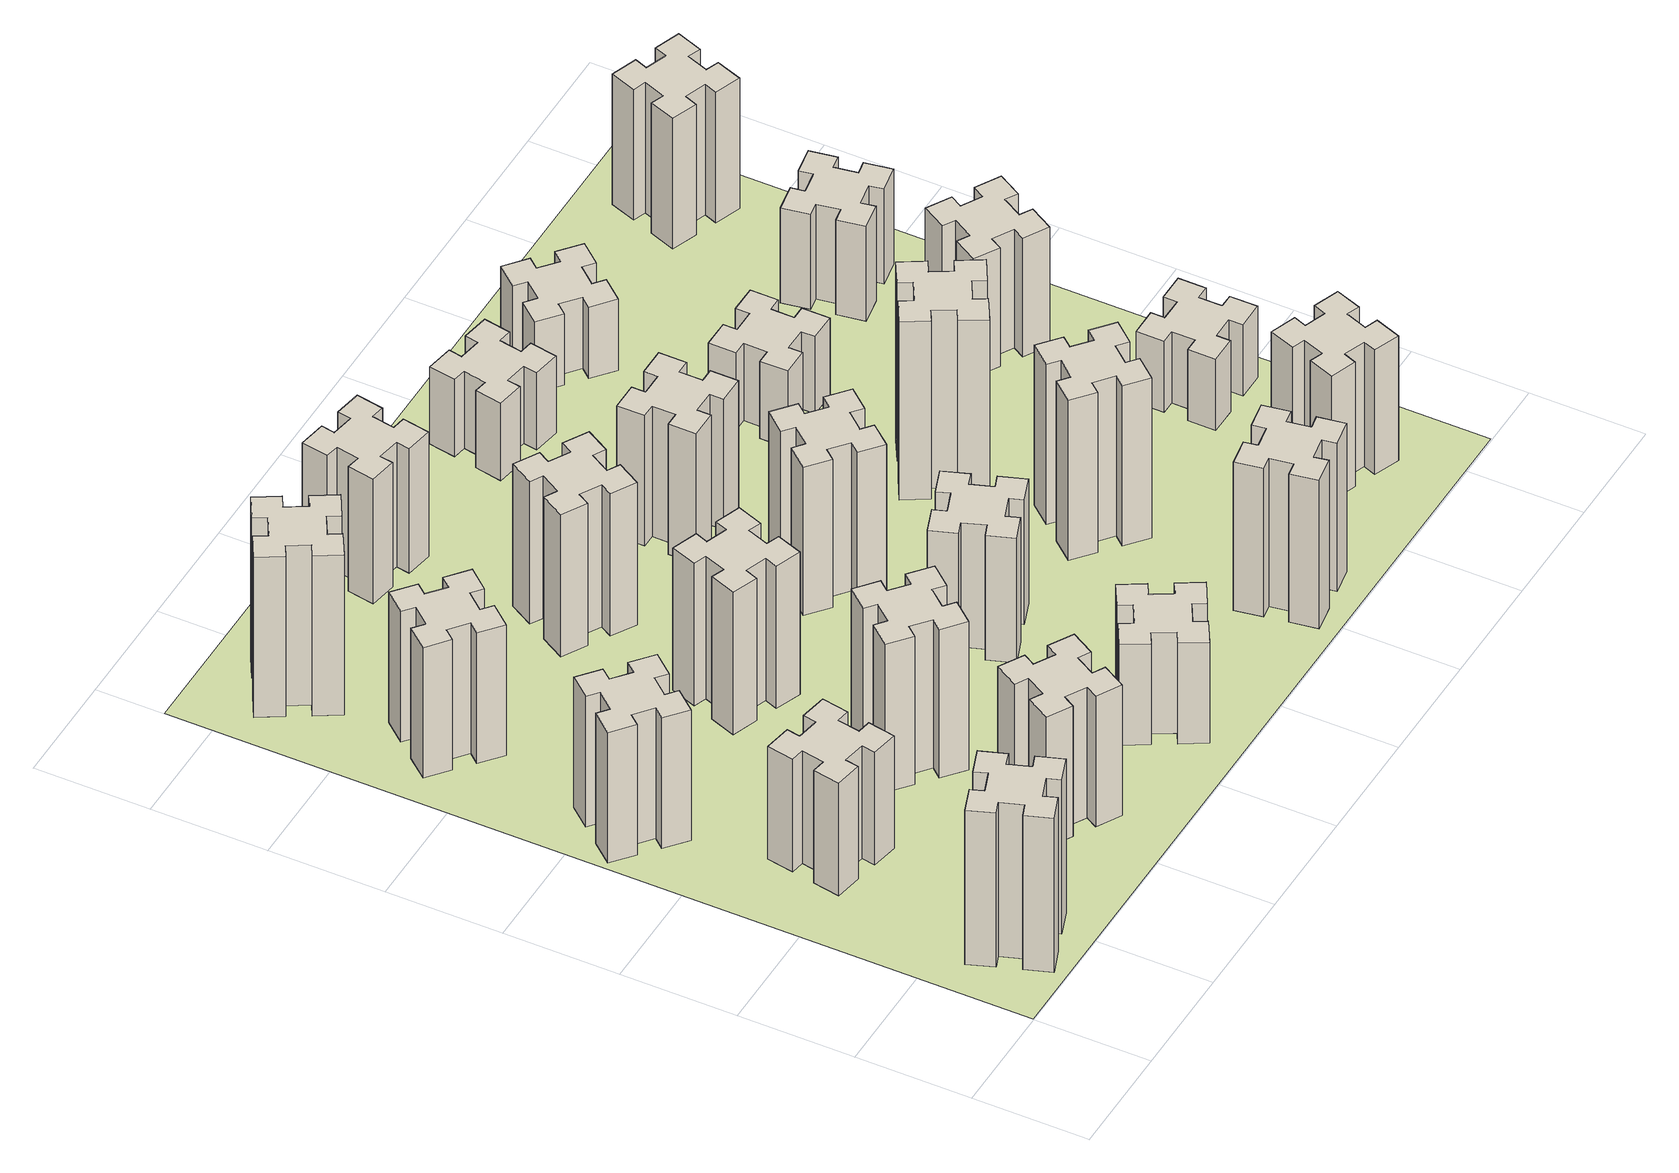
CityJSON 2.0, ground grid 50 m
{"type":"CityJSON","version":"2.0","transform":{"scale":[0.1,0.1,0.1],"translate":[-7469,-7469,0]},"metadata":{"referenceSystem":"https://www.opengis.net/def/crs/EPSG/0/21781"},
"CityObjects":{
"building1":{"type":"Building","attributes":{"class":"1000","function":"1000","usage":"1000","yearOfConstruction":2016,"roofType":"1000","measuredHeight":78,"storeysAboveGround":30,"storeysBelowGround":0},"geometry":[{"type":"Solid","lod":"1","boundaries":[[[[0,1,2,3,4,5,6,7,8,9,10,11,12,13,14,15,16,17,18,19]],[[17,16,20,21]],[[16,15,22,20]],[[15,14,23,22]],[[14,13,24,23]],[[13,12,25,24]],[[12,11,26,25]],[[11,10,27,26]],[[10,9,28,27]],[[9,8,29,28]],[[8,7,30,29]],[[7,6,31,30]],[[6,5,32,31]],[[5,4,33,32]],[[4,3,34,33]],[[3,2,35,34]],[[2,1,36,35]],[[1,0,37,36]],[[0,19,38,37]],[[19,18,39,38]],[[18,17,21,39]],[[24,25,26,27,28,29,30,31,32,33,34,35,36,37,38,39,21,20,22,23]]]]}]},
"building2":{"type":"Building","attributes":{"class":"1000","function":"1000","usage":"1000","yearOfConstruction":2016,"roofType":"1000","measuredHeight":57,"storeysAboveGround":30,"storeysBelowGround":0},"geometry":[{"type":"Solid","lod":"1","boundaries":[[[[40,41,42,43,44,45,46,47,48,49,50,51,52,53,54,55,56,57,58,59]],[[57,56,60,61]],[[56,55,62,60]],[[55,54,63,62]],[[54,53,64,63]],[[53,52,65,64]],[[52,51,66,65]],[[51,50,67,66]],[[50,49,68,67]],[[49,48,69,68]],[[48,47,70,69]],[[47,46,71,70]],[[46,45,72,71]],[[45,44,73,72]],[[44,43,74,73]],[[43,42,75,74]],[[42,41,76,75]],[[41,40,77,76]],[[40,59,78,77]],[[59,58,79,78]],[[58,57,61,79]],[[64,65,66,67,68,69,70,71,72,73,74,75,76,77,78,79,61,60,62,63]]]]}]},
"building3":{"type":"Building","attributes":{"class":"1000","function":"1000","usage":"1000","yearOfConstruction":2016,"roofType":"1000","measuredHeight":66,"storeysAboveGround":30,"storeysBelowGround":0},"geometry":[{"type":"Solid","lod":"1","boundaries":[[[[80,81,82,83,84,85,86,87,88,89,90,91,92,93,94,95,96,97,98,99]],[[97,96,100,101]],[[96,95,102,100]],[[95,94,103,102]],[[94,93,104,103]],[[93,92,105,104]],[[92,91,106,105]],[[91,90,107,106]],[[90,89,108,107]],[[89,88,109,108]],[[88,87,110,109]],[[87,86,111,110]],[[86,85,112,111]],[[85,84,113,112]],[[84,83,114,113]],[[83,82,115,114]],[[82,81,116,115]],[[81,80,117,116]],[[80,99,118,117]],[[99,98,119,118]],[[98,97,101,119]],[[104,105,106,107,108,109,110,111,112,113,114,115,116,117,118,119,101,100,102,103]]]]}]},
"building4":{"type":"Building","attributes":{"class":"1000","function":"1000","usage":"1000","yearOfConstruction":2016,"roofType":"1000","measuredHeight":66,"storeysAboveGround":30,"storeysBelowGround":0},"geometry":[{"type":"Solid","lod":"1","boundaries":[[[[120,121,122,123,124,125,126,127,128,129,130,131,132,133,134,135,136,137,138,139]],[[137,136,140,141]],[[136,135,142,140]],[[135,134,143,142]],[[134,133,144,143]],[[133,132,145,144]],[[132,131,146,145]],[[131,130,147,146]],[[130,129,148,147]],[[129,128,149,148]],[[128,127,150,149]],[[127,126,151,150]],[[126,125,152,151]],[[125,124,153,152]],[[124,123,154,153]],[[123,122,155,154]],[[122,121,156,155]],[[121,120,157,156]],[[120,139,158,157]],[[139,138,159,158]],[[138,137,141,159]],[[144,145,146,147,148,149,150,151,152,153,154,155,156,157,158,159,141,140,142,143]]]]}]},
"building5":{"type":"Building","attributes":{"class":"1000","function":"1000","usage":"1000","yearOfConstruction":2016,"roofType":"1000","measuredHeight":66,"storeysAboveGround":30,"storeysBelowGround":0},"geometry":[{"type":"Solid","lod":"1","boundaries":[[[[160,161,162,163,164,165,166,167,168,169,170,171,172,173,174,175,176,177,178,179]],[[177,176,180,181]],[[176,175,182,180]],[[175,174,183,182]],[[174,173,184,183]],[[173,172,185,184]],[[172,171,186,185]],[[171,170,187,186]],[[170,169,188,187]],[[169,168,189,188]],[[168,167,190,189]],[[167,166,191,190]],[[166,165,192,191]],[[165,164,193,192]],[[164,163,194,193]],[[163,162,195,194]],[[162,161,196,195]],[[161,160,197,196]],[[160,179,198,197]],[[179,178,199,198]],[[178,177,181,199]],[[184,185,186,187,188,189,190,191,192,193,194,195,196,197,198,199,181,180,182,183]]]]}]},
"building6":{"type":"Building","attributes":{"class":"1000","function":"1000","usage":"1000","yearOfConstruction":2016,"roofType":"1000","measuredHeight":81,"storeysAboveGround":30,"storeysBelowGround":0},"geometry":[{"type":"Solid","lod":"1","boundaries":[[[[200,201,202,203,204,205,206,207,208,209,210,211,212,213,214,215,216,217,218,219]],[[217,216,220,221]],[[216,215,222,220]],[[215,214,223,222]],[[214,213,224,223]],[[213,212,225,224]],[[212,211,226,225]],[[211,210,227,226]],[[210,209,228,227]],[[209,208,229,228]],[[208,207,230,229]],[[207,206,231,230]],[[206,205,232,231]],[[205,204,233,232]],[[204,203,234,233]],[[203,202,235,234]],[[202,201,236,235]],[[201,200,237,236]],[[200,219,238,237]],[[219,218,239,238]],[[218,217,221,239]],[[224,225,226,227,228,229,230,231,232,233,234,235,236,237,238,239,221,220,222,223]]]]}]},
"building7":{"type":"Building","attributes":{"class":"1000","function":"1000","usage":"1000","yearOfConstruction":2016,"roofType":"1000","measuredHeight":75,"storeysAboveGround":30,"storeysBelowGround":0},"geometry":[{"type":"Solid","lod":"1","boundaries":[[[[240,241,242,243,244,245,246,247,248,249,250,251,252,253,254,255,256,257,258,259]],[[257,256,260,261]],[[256,255,262,260]],[[255,254,263,262]],[[254,253,264,263]],[[253,252,265,264]],[[252,251,266,265]],[[251,250,267,266]],[[250,249,268,267]],[[249,248,269,268]],[[248,247,270,269]],[[247,246,271,270]],[[246,245,272,271]],[[245,244,273,272]],[[244,243,274,273]],[[243,242,275,274]],[[242,241,276,275]],[[241,240,277,276]],[[240,259,278,277]],[[259,258,279,278]],[[258,257,261,279]],[[264,265,266,267,268,269,270,271,272,273,274,275,276,277,278,279,261,260,262,263]]]]}]},
"building8":{"type":"Building","attributes":{"class":"1000","function":"1000","usage":"1000","yearOfConstruction":2016,"roofType":"1000","measuredHeight":72,"storeysAboveGround":30,"storeysBelowGround":0},"geometry":[{"type":"Solid","lod":"1","boundaries":[[[[280,281,282,283,284,285,286,287,288,289,290,291,292,293,294,295,296,297,298,299]],[[297,296,300,301]],[[296,295,302,300]],[[295,294,303,302]],[[294,293,304,303]],[[293,292,305,304]],[[292,291,306,305]],[[291,290,307,306]],[[290,289,308,307]],[[289,288,309,308]],[[288,287,310,309]],[[287,286,311,310]],[[286,285,312,311]],[[285,284,313,312]],[[284,283,314,313]],[[283,282,315,314]],[[282,281,316,315]],[[281,280,317,316]],[[280,299,318,317]],[[299,298,319,318]],[[298,297,301,319]],[[304,305,306,307,308,309,310,311,312,313,314,315,316,317,318,319,301,300,302,303]]]]}]},
"building9":{"type":"Building","attributes":{"class":"1000","function":"1000","usage":"1000","yearOfConstruction":2016,"roofType":"1000","measuredHeight":51,"storeysAboveGround":30,"storeysBelowGround":0},"geometry":[{"type":"Solid","lod":"1","boundaries":[[[[320,321,322,323,324,325,326,327,328,329,330,331,332,333,334,335,336,337,338,339]],[[337,336,340,341]],[[336,335,342,340]],[[335,334,343,342]],[[334,333,344,343]],[[333,332,345,344]],[[332,331,346,345]],[[331,330,347,346]],[[330,329,348,347]],[[329,328,349,348]],[[328,327,350,349]],[[327,326,351,350]],[[326,325,352,351]],[[325,324,353,352]],[[324,323,354,353]],[[323,322,355,354]],[[322,321,356,355]],[[321,320,357,356]],[[320,339,358,357]],[[339,338,359,358]],[[338,337,341,359]],[[344,345,346,347,348,349,350,351,352,353,354,355,356,357,358,359,341,340,342,343]]]]}]},
"building10":{"type":"Building","attributes":{"class":"1000","function":"1000","usage":"1000","yearOfConstruction":2016,"roofType":"1000","measuredHeight":72,"storeysAboveGround":30,"storeysBelowGround":0},"geometry":[{"type":"Solid","lod":"1","boundaries":[[[[360,361,362,363,364,365,366,367,368,369,370,371,372,373,374,375,376,377,378,379]],[[377,376,380,381]],[[376,375,382,380]],[[375,374,383,382]],[[374,373,384,383]],[[373,372,385,384]],[[372,371,386,385]],[[371,370,387,386]],[[370,369,388,387]],[[369,368,389,388]],[[368,367,390,389]],[[367,366,391,390]],[[366,365,392,391]],[[365,364,393,392]],[[364,363,394,393]],[[363,362,395,394]],[[362,361,396,395]],[[361,360,397,396]],[[360,379,398,397]],[[379,378,399,398]],[[378,377,381,399]],[[384,385,386,387,388,389,390,391,392,393,394,395,396,397,398,399,381,380,382,383]]]]}]},
"building11":{"type":"Building","attributes":{"class":"1000","function":"1000","usage":"1000","yearOfConstruction":2016,"roofType":"1000","measuredHeight":63,"storeysAboveGround":30,"storeysBelowGround":0},"geometry":[{"type":"Solid","lod":"1","boundaries":[[[[400,401,402,403,404,405,406,407,408,409,410,411,412,413,414,415,416,417,418,419]],[[417,416,420,421]],[[416,415,422,420]],[[415,414,423,422]],[[414,413,424,423]],[[413,412,425,424]],[[412,411,426,425]],[[411,410,427,426]],[[410,409,428,427]],[[409,408,429,428]],[[408,407,430,429]],[[407,406,431,430]],[[406,405,432,431]],[[405,404,433,432]],[[404,403,434,433]],[[403,402,435,434]],[[402,401,436,435]],[[401,400,437,436]],[[400,419,438,437]],[[419,418,439,438]],[[418,417,421,439]],[[424,425,426,427,428,429,430,431,432,433,434,435,436,437,438,439,421,420,422,423]]]]}]},
"building12":{"type":"Building","attributes":{"class":"1000","function":"1000","usage":"1000","yearOfConstruction":2016,"roofType":"1000","measuredHeight":63,"storeysAboveGround":30,"storeysBelowGround":0},"geometry":[{"type":"Solid","lod":"1","boundaries":[[[[440,441,442,443,444,445,446,447,448,449,450,451,452,453,454,455,456,457,458,459]],[[457,456,460,461]],[[456,455,462,460]],[[455,454,463,462]],[[454,453,464,463]],[[453,452,465,464]],[[452,451,466,465]],[[451,450,467,466]],[[450,449,468,467]],[[449,448,469,468]],[[448,447,470,469]],[[447,446,471,470]],[[446,445,472,471]],[[445,444,473,472]],[[444,443,474,473]],[[443,442,475,474]],[[442,441,476,475]],[[441,440,477,476]],[[440,459,478,477]],[[459,458,479,478]],[[458,457,461,479]],[[464,465,466,467,468,469,470,471,472,473,474,475,476,477,478,479,461,460,462,463]]]]}]},
"building13":{"type":"Building","attributes":{"class":"1000","function":"1000","usage":"1000","yearOfConstruction":2016,"roofType":"1000","measuredHeight":75,"storeysAboveGround":30,"storeysBelowGround":0},"geometry":[{"type":"Solid","lod":"1","boundaries":[[[[480,481,482,483,484,485,486,487,488,489,490,491,492,493,494,495,496,497,498,499]],[[497,496,500,501]],[[496,495,502,500]],[[495,494,503,502]],[[494,493,504,503]],[[493,492,505,504]],[[492,491,506,505]],[[491,490,507,506]],[[490,489,508,507]],[[489,488,509,508]],[[488,487,510,509]],[[487,486,511,510]],[[486,485,512,511]],[[485,484,513,512]],[[484,483,514,513]],[[483,482,515,514]],[[482,481,516,515]],[[481,480,517,516]],[[480,499,518,517]],[[499,498,519,518]],[[498,497,501,519]],[[504,505,506,507,508,509,510,511,512,513,514,515,516,517,518,519,501,500,502,503]]]]}]},
"building14":{"type":"Building","attributes":{"class":"1000","function":"1000","usage":"1000","yearOfConstruction":2016,"roofType":"1000","measuredHeight":66,"storeysAboveGround":30,"storeysBelowGround":0},"geometry":[{"type":"Solid","lod":"1","boundaries":[[[[520,521,522,523,524,525,526,527,528,529,530,531,532,533,534,535,536,537,538,539]],[[537,536,540,541]],[[536,535,542,540]],[[535,534,543,542]],[[534,533,544,543]],[[533,532,545,544]],[[532,531,546,545]],[[531,530,547,546]],[[530,529,548,547]],[[529,528,549,548]],[[528,527,550,549]],[[527,526,551,550]],[[526,525,552,551]],[[525,524,553,552]],[[524,523,554,553]],[[523,522,555,554]],[[522,521,556,555]],[[521,520,557,556]],[[520,539,558,557]],[[539,538,559,558]],[[538,537,541,559]],[[544,545,546,547,548,549,550,551,552,553,554,555,556,557,558,559,541,540,542,543]]]]}]},
"building15":{"type":"Building","attributes":{"class":"1000","function":"1000","usage":"1000","yearOfConstruction":2016,"roofType":"1000","measuredHeight":75,"storeysAboveGround":30,"storeysBelowGround":0},"geometry":[{"type":"Solid","lod":"1","boundaries":[[[[560,561,562,563,564,565,566,567,568,569,570,571,572,573,574,575,576,577,578,579]],[[577,576,580,581]],[[576,575,582,580]],[[575,574,583,582]],[[574,573,584,583]],[[573,572,585,584]],[[572,571,586,585]],[[571,570,587,586]],[[570,569,588,587]],[[569,568,589,588]],[[568,567,590,589]],[[567,566,591,590]],[[566,565,592,591]],[[565,564,593,592]],[[564,563,594,593]],[[563,562,595,594]],[[562,561,596,595]],[[561,560,597,596]],[[560,579,598,597]],[[579,578,599,598]],[[578,577,581,599]],[[584,585,586,587,588,589,590,591,592,593,594,595,596,597,598,599,581,580,582,583]]]]}]},
"building16":{"type":"Building","attributes":{"class":"1000","function":"1000","usage":"1000","yearOfConstruction":2016,"roofType":"1000","measuredHeight":81,"storeysAboveGround":30,"storeysBelowGround":0},"geometry":[{"type":"Solid","lod":"1","boundaries":[[[[600,601,602,603,604,605,606,607,608,609,610,611,612,613,614,615,616,617,618,619]],[[617,616,620,621]],[[616,615,622,620]],[[615,614,623,622]],[[614,613,624,623]],[[613,612,625,624]],[[612,611,626,625]],[[611,610,627,626]],[[610,609,628,627]],[[609,608,629,628]],[[608,607,630,629]],[[607,606,631,630]],[[606,605,632,631]],[[605,604,633,632]],[[604,603,634,633]],[[603,602,635,634]],[[602,601,636,635]],[[601,600,637,636]],[[600,619,638,637]],[[619,618,639,638]],[[618,617,621,639]],[[624,625,626,627,628,629,630,631,632,633,634,635,636,637,638,639,621,620,622,623]]]]}]},
"building17":{"type":"Building","attributes":{"class":"1000","function":"1000","usage":"1000","yearOfConstruction":2016,"roofType":"1000","measuredHeight":39,"storeysAboveGround":30,"storeysBelowGround":0},"geometry":[{"type":"Solid","lod":"1","boundaries":[[[[640,641,642,643,644,645,646,647,648,649,650,651,652,653,654,655,656,657,658,659]],[[657,656,660,661]],[[656,655,662,660]],[[655,654,663,662]],[[654,653,664,663]],[[653,652,665,664]],[[652,651,666,665]],[[651,650,667,666]],[[650,649,668,667]],[[649,648,669,668]],[[648,647,670,669]],[[647,646,671,670]],[[646,645,672,671]],[[645,644,673,672]],[[644,643,674,673]],[[643,642,675,674]],[[642,641,676,675]],[[641,640,677,676]],[[640,659,678,677]],[[659,658,679,678]],[[658,657,661,679]],[[664,665,666,667,668,669,670,671,672,673,674,675,676,677,678,679,661,660,662,663]]]]}]},
"building18":{"type":"Building","attributes":{"class":"1000","function":"1000","usage":"1000","yearOfConstruction":2016,"roofType":"1000","measuredHeight":90,"storeysAboveGround":30,"storeysBelowGround":0},"geometry":[{"type":"Solid","lod":"1","boundaries":[[[[680,681,682,683,684,685,686,687,688,689,690,691,692,693,694,695,696,697,698,699]],[[697,696,700,701]],[[696,695,702,700]],[[695,694,703,702]],[[694,693,704,703]],[[693,692,705,704]],[[692,691,706,705]],[[691,690,707,706]],[[690,689,708,707]],[[689,688,709,708]],[[688,687,710,709]],[[687,686,711,710]],[[686,685,712,711]],[[685,684,713,712]],[[684,683,714,713]],[[683,682,715,714]],[[682,681,716,715]],[[681,680,717,716]],[[680,699,718,717]],[[699,698,719,718]],[[698,697,701,719]],[[704,705,706,707,708,709,710,711,712,713,714,715,716,717,718,719,701,700,702,703]]]]}]},
"building19":{"type":"Building","attributes":{"class":"1000","function":"1000","usage":"1000","yearOfConstruction":2016,"roofType":"1000","measuredHeight":39,"storeysAboveGround":30,"storeysBelowGround":0},"geometry":[{"type":"Solid","lod":"1","boundaries":[[[[720,721,722,723,724,725,726,727,728,729,730,731,732,733,734,735,736,737,738,739]],[[737,736,740,741]],[[736,735,742,740]],[[735,734,743,742]],[[734,733,744,743]],[[733,732,745,744]],[[732,731,746,745]],[[731,730,747,746]],[[730,729,748,747]],[[729,728,749,748]],[[728,727,750,749]],[[727,726,751,750]],[[726,725,752,751]],[[725,724,753,752]],[[724,723,754,753]],[[723,722,755,754]],[[722,721,756,755]],[[721,720,757,756]],[[720,739,758,757]],[[739,738,759,758]],[[738,737,741,759]],[[744,745,746,747,748,749,750,751,752,753,754,755,756,757,758,759,741,740,742,743]]]]}]},
"building20":{"type":"Building","attributes":{"class":"1000","function":"1000","usage":"1000","yearOfConstruction":2016,"roofType":"1000","measuredHeight":63,"storeysAboveGround":30,"storeysBelowGround":0},"geometry":[{"type":"Solid","lod":"1","boundaries":[[[[760,761,762,763,764,765,766,767,768,769,770,771,772,773,774,775,776,777,778,779]],[[777,776,780,781]],[[776,775,782,780]],[[775,774,783,782]],[[774,773,784,783]],[[773,772,785,784]],[[772,771,786,785]],[[771,770,787,786]],[[770,769,788,787]],[[769,768,789,788]],[[768,767,790,789]],[[767,766,791,790]],[[766,765,792,791]],[[765,764,793,792]],[[764,763,794,793]],[[763,762,795,794]],[[762,761,796,795]],[[761,760,797,796]],[[760,779,798,797]],[[779,778,799,798]],[[778,777,781,799]],[[784,785,786,787,788,789,790,791,792,793,794,795,796,797,798,799,781,780,782,783]]]]}]},
"building21":{"type":"Building","attributes":{"class":"1000","function":"1000","usage":"1000","yearOfConstruction":2016,"roofType":"1000","measuredHeight":36,"storeysAboveGround":30,"storeysBelowGround":0},"geometry":[{"type":"Solid","lod":"1","boundaries":[[[[800,801,802,803,804,805,806,807,808,809,810,811,812,813,814,815,816,817,818,819]],[[817,816,820,821]],[[816,815,822,820]],[[815,814,823,822]],[[814,813,824,823]],[[813,812,825,824]],[[812,811,826,825]],[[811,810,827,826]],[[810,809,828,827]],[[809,808,829,828]],[[808,807,830,829]],[[807,806,831,830]],[[806,805,832,831]],[[805,804,833,832]],[[804,803,834,833]],[[803,802,835,834]],[[802,801,836,835]],[[801,800,837,836]],[[800,819,838,837]],[[819,818,839,838]],[[818,817,821,839]],[[824,825,826,827,828,829,830,831,832,833,834,835,836,837,838,839,821,820,822,823]]]]}]},
"building22":{"type":"Building","attributes":{"class":"1000","function":"1000","usage":"1000","yearOfConstruction":2016,"roofType":"1000","measuredHeight":36,"storeysAboveGround":30,"storeysBelowGround":0},"geometry":[{"type":"Solid","lod":"1","boundaries":[[[[840,841,842,843,844,845,846,847,848,849,850,851,852,853,854,855,856,857,858,859]],[[857,856,860,861]],[[856,855,862,860]],[[855,854,863,862]],[[854,853,864,863]],[[853,852,865,864]],[[852,851,866,865]],[[851,850,867,866]],[[850,849,868,867]],[[849,848,869,868]],[[848,847,870,869]],[[847,846,871,870]],[[846,845,872,871]],[[845,844,873,872]],[[844,843,874,873]],[[843,842,875,874]],[[842,841,876,875]],[[841,840,877,876]],[[840,859,878,877]],[[859,858,879,878]],[[858,857,861,879]],[[864,865,866,867,868,869,870,871,872,873,874,875,876,877,878,879,861,860,862,863]]]]}]},
"building23":{"type":"Building","attributes":{"class":"1000","function":"1000","usage":"1000","yearOfConstruction":2016,"roofType":"1000","measuredHeight":60,"storeysAboveGround":30,"storeysBelowGround":0},"geometry":[{"type":"Solid","lod":"1","boundaries":[[[[880,881,882,883,884,885,886,887,888,889,890,891,892,893,894,895,896,897,898,899]],[[897,896,900,901]],[[896,895,902,900]],[[895,894,903,902]],[[894,893,904,903]],[[893,892,905,904]],[[892,891,906,905]],[[891,890,907,906]],[[890,889,908,907]],[[889,888,909,908]],[[888,887,910,909]],[[887,886,911,910]],[[886,885,912,911]],[[885,884,913,912]],[[884,883,914,913]],[[883,882,915,914]],[[882,881,916,915]],[[881,880,917,916]],[[880,899,918,917]],[[899,898,919,918]],[[898,897,901,919]],[[904,905,906,907,908,909,910,911,912,913,914,915,916,917,918,919,901,900,902,903]]]]}]},
"building24":{"type":"Building","attributes":{"class":"1000","function":"1000","usage":"1000","yearOfConstruction":2016,"roofType":"1000","measuredHeight":48,"storeysAboveGround":30,"storeysBelowGround":0},"geometry":[{"type":"Solid","lod":"1","boundaries":[[[[920,921,922,923,924,925,926,927,928,929,930,931,932,933,934,935,936,937,938,939]],[[937,936,940,941]],[[936,935,942,940]],[[935,934,943,942]],[[934,933,944,943]],[[933,932,945,944]],[[932,931,946,945]],[[931,930,947,946]],[[930,929,948,947]],[[929,928,949,948]],[[928,927,950,949]],[[927,926,951,950]],[[926,925,952,951]],[[925,924,953,952]],[[924,923,954,953]],[[923,922,955,954]],[[922,921,956,955]],[[921,920,957,956]],[[920,939,958,957]],[[939,938,959,958]],[[938,937,941,959]],[[944,945,946,947,948,949,950,951,952,953,954,955,956,957,958,959,941,940,942,943]]]]}]},
"building25":{"type":"Building","attributes":{"class":"1000","function":"1000","usage":"1000","yearOfConstruction":2016,"roofType":"1000","measuredHeight":66,"storeysAboveGround":30,"storeysBelowGround":0},"geometry":[{"type":"Solid","lod":"1","boundaries":[[[[960,961,962,963,964,965,966,967,968,969,970,971,972,973,974,975,976,977,978,979]],[[977,976,980,981]],[[976,975,982,980]],[[975,974,983,982]],[[974,973,984,983]],[[973,972,985,984]],[[972,971,986,985]],[[971,970,987,986]],[[970,969,988,987]],[[969,968,989,988]],[[968,967,990,989]],[[967,966,991,990]],[[966,965,992,991]],[[965,964,993,992]],[[964,963,994,993]],[[963,962,995,994]],[[962,961,996,995]],[[961,960,997,996]],[[960,979,998,997]],[[979,978,999,998]],[[978,977,981,999]],[[984,985,986,987,988,989,990,991,992,993,994,995,996,997,998,999,981,980,982,983]]]]}]},
"landuse1":{"type":"LandUse","attributes":{"name":"plot1","function":"1010"},"geometry":[{"type":"MultiSurface","lod":"1","boundaries":[[[1000,1001,1002,1003]]]}]}
},
"vertices":[
[385,396,0],[291,362,0],[270,418,0],[157,377,0],[199,264,0],[255,285,0],[289,191,0],[233,170,0],[274,57,0],[387,99,0],[366,155,0],[460,189,0],[480,133,0],[593,174,0],[552,287,0],[496,266,0],[462,360,0],[518,380,0],[477,493,0],[364,452,0],[462,360,780],[518,380,780],[496,266,780],[552,287,780],[593,174,780],[480,133,780],[460,189,780],[366,155,780],[387,99,780],[274,57,780],[233,170,780],[289,191,780],[255,285,780],[199,264,780],[157,377,780],[270,418,780],[291,362,780],[385,396,780],[364,452,780],[477,493,780],
[407,1016,0],[505,998,0],[495,939,0],[613,918,0],[634,1037,0],[575,1047,0],[592,1145,0],[651,1135,0],[672,1253,0],[554,1274,0],[544,1215,0],[445,1232,0],[456,1291,0],[337,1312,0],[317,1194,0],[376,1184,0],[358,1085,0],[299,1096,0],[278,977,0],[397,957,0],[358,1085,570],[299,1096,570],[376,1184,570],[317,1194,570],[337,1312,570],[456,1291,570],[445,1232,570],[544,1215,570],[554,1274,570],[672,1253,570],[651,1135,570],[592,1145,570],[575,1047,570],[634,1037,570],[613,918,570],[495,939,570],[505,998,570],[407,1016,570],[397,957,570],[278,977,570],
[223,1964,0],[159,1888,0],[113,1926,0],[36,1834,0],[128,1757,0],[166,1803,0],[243,1739,0],[204,1693,0],[296,1616,0],[373,1708,0],[327,1746,0],[392,1823,0],[438,1784,0],[515,1876,0],[423,1953,0],[384,1907,0],[308,1972,0],[346,2018,0],[254,2095,0],[177,2003,0],[308,1972,660],[346,2018,660],[384,1907,660],[423,1953,660],[515,1876,660],[438,1784,660],[392,1823,660],[327,1746,660],[373,1708,660],[296,1616,660],[204,1693,660],[243,1739,660],[166,1803,660],[128,1757,660],[36,1834,660],[113,1926,660],[159,1888,660],[223,1964,660],[177,2003,660],[254,2095,660],
[427,2586,0],[492,2663,0],[538,2624,0],[615,2716,0],[523,2793,0],[484,2747,0],[408,2812,0],[446,2858,0],[354,2935,0],[277,2843,0],[323,2804,0],[259,2728,0],[213,2766,0],[136,2674,0],[228,2597,0],[266,2643,0],[343,2579,0],[304,2533,0],[396,2456,0],[473,2548,0],[343,2579,660],[304,2533,660],[266,2643,660],[228,2597,660],[136,2674,660],[213,2766,660],[259,2728,660],[323,2804,660],[277,2843,660],[354,2935,660],[446,2858,660],[408,2812,660],[484,2747,660],[523,2793,660],[615,2716,660],[538,2624,660],[492,2663,660],[427,2586,660],[473,2548,660],[396,2456,660],
[1186,377,0],[1236,464,0],[1288,434,0],[1348,538,0],[1244,598,0],[1214,546,0],[1127,596,0],[1157,648,0],[1053,708,0],[993,604,0],[1045,574,0],[995,487,0],[943,517,0],[883,413,0],[987,353,0],[1017,405,0],[1104,355,0],[1074,303,0],[1178,243,0],[1238,347,0],[1104,355,660],[1074,303,660],[1017,405,660],[987,353,660],[883,413,660],[943,517,660],[995,487,660],[1045,574,660],[993,604,660],[1053,708,660],[1157,648,660],[1127,596,660],[1214,546,660],[1244,598,660],[1348,538,660],[1288,434,660],[1236,464,660],[1186,377,660],[1238,347,660],[1178,243,660],
[364,3456,0],[277,3406,0],[247,3458,0],[143,3398,0],[203,3294,0],[255,3324,0],[305,3237,0],[253,3207,0],[313,3103,0],[417,3163,0],[387,3215,0],[474,3265,0],[504,3213,0],[608,3273,0],[548,3377,0],[496,3347,0],[446,3434,0],[498,3464,0],[438,3568,0],[334,3508,0],[446,3434,810],[498,3464,810],[496,3347,810],[548,3377,810],[608,3273,810],[504,3213,810],[474,3265,810],[387,3215,810],[417,3163,810],[313,3103,810],[253,3207,810],[305,3237,810],[255,3324,810],[203,3294,810],[143,3398,810],[247,3458,810],[277,3406,810],[364,3456,810],[334,3508,810],[438,3568,810],
[1006,1063,0],[1083,999,0],[1044,953,0],[1136,876,0],[1213,968,0],[1167,1006,0],[1232,1083,0],[1278,1044,0],[1355,1136,0],[1263,1213,0],[1224,1167,0],[1148,1232,0],[1186,1278,0],[1094,1355,0],[1017,1263,0],[1063,1224,0],[999,1148,0],[953,1186,0],[876,1094,0],[968,1017,0],[999,1148,750],[953,1186,750],[1063,1224,750],[1017,1263,750],[1094,1355,750],[1186,1278,750],[1148,1232,750],[1224,1167,750],[1263,1213,750],[1355,1136,750],[1278,1044,750],[1232,1083,750],[1167,1006,750],[1213,968,750],[1136,876,750],[1044,953,750],[1083,999,750],[1006,1063,750],[968,1017,750],[876,1094,750],
[1202,1771,0],[1236,1865,0],[1292,1844,0],[1333,1957,0],[1220,1998,0],[1200,1942,0],[1106,1976,0],[1127,2032,0],[1014,2073,0],[973,1960,0],[1029,1940,0],[995,1846,0],[939,1867,0],[897,1754,0],[1010,1713,0],[1031,1769,0],[1125,1735,0],[1104,1679,0],[1217,1637,0],[1258,1750,0],[1125,1735,720],[1104,1679,720],[1031,1769,720],[1010,1713,720],[897,1754,720],[939,1867,720],[995,1846,720],[1029,1940,720],[973,1960,720],[1014,2073,720],[1127,2032,720],[1106,1976,720],[1200,1942,720],[1220,1998,720],[1333,1957,720],[1292,1844,720],[1236,1865,720],[1202,1771,720],[1258,1750,720],[1217,1637,720],
[1744,496,0],[1657,446,0],[1627,498,0],[1523,438,0],[1583,334,0],[1635,364,0],[1685,277,0],[1633,247,0],[1693,143,0],[1797,203,0],[1767,255,0],[1854,305,0],[1884,253,0],[1988,313,0],[1928,417,0],[1876,387,0],[1826,474,0],[1878,504,0],[1818,608,0],[1714,548,0],[1826,474,510],[1878,504,510],[1876,387,510],[1928,417,510],[1988,313,510],[1884,253,510],[1854,305,510],[1767,255,510],[1797,203,510],[1693,143,510],[1633,247,510],[1685,277,510],[1635,364,510],[1583,334,510],[1523,438,510],[1627,498,510],[1657,446,510],[1744,496,510],[1714,548,510],[1818,608,510],
[1286,2497,0],[1336,2584,0],[1388,2554,0],[1448,2658,0],[1344,2718,0],[1314,2666,0],[1227,2716,0],[1257,2768,0],[1153,2828,0],[1093,2724,0],[1145,2694,0],[1095,2607,0],[1043,2637,0],[983,2533,0],[1087,2473,0],[1117,2525,0],[1204,2475,0],[1174,2423,0],[1278,2363,0],[1338,2467,0],[1204,2475,720],[1174,2423,720],[1117,2525,720],[1087,2473,720],[983,2533,720],[1043,2637,720],[1095,2607,720],[1145,2694,720],[1093,2724,720],[1153,2828,720],[1257,2768,720],[1227,2716,720],[1314,2666,720],[1344,2718,720],[1448,2658,720],[1388,2554,720],[1336,2584,720],[1286,2497,720],[1338,2467,720],[1278,2363,720],
[1016,3504,0],[998,3405,0],[939,3416,0],[918,3297,0],[1037,3277,0],[1047,3336,0],[1145,3318,0],[1135,3259,0],[1253,3238,0],[1274,3357,0],[1215,3367,0],[1232,3465,0],[1291,3455,0],[1312,3573,0],[1194,3594,0],[1184,3535,0],[1085,3552,0],[1096,3611,0],[977,3632,0],[957,3514,0],[1085,3552,630],[1096,3611,630],[1184,3535,630],[1194,3594,630],[1312,3573,630],[1291,3455,630],[1232,3465,630],[1215,3367,630],[1274,3357,630],[1253,3238,630],[1135,3259,630],[1145,3318,630],[1047,3336,630],[1037,3277,630],[918,3297,630],[939,3416,630],[998,3405,630],[1016,3504,630],[957,3514,630],[977,3632,630],
[1846,1095,0],[1940,1129,0],[1960,1073,0],[2073,1114,0],[2032,1227,0],[1976,1206,0],[1942,1300,0],[1998,1320,0],[1957,1433,0],[1844,1392,0],[1865,1336,0],[1771,1302,0],[1750,1358,0],[1637,1317,0],[1679,1204,0],[1735,1225,0],[1769,1131,0],[1713,1110,0],[1754,997,0],[1867,1039,0],[1769,1131,630],[1713,1110,630],[1735,1225,630],[1679,1204,630],[1637,1317,630],[1750,1358,630],[1771,1302,630],[1865,1336,630],[1844,1392,630],[1957,1433,630],[1998,1320,630],[1942,1300,630],[1976,1206,630],[2032,1227,630],[2073,1114,630],[1960,1073,630],[1940,1129,630],[1846,1095,630],[1867,1039,630],[1754,997,630],
[1964,1907,0],[1888,1972,0],[1926,2018,0],[1834,2095,0],[1757,2003,0],[1803,1964,0],[1739,1888,0],[1693,1926,0],[1616,1834,0],[1708,1757,0],[1746,1803,0],[1823,1739,0],[1784,1693,0],[1876,1616,0],[1953,1708,0],[1907,1746,0],[1972,1823,0],[2018,1784,0],[2095,1876,0],[2003,1953,0],[1972,1823,750],[2018,1784,750],[1907,1746,750],[1953,1708,750],[1876,1616,750],[1784,1693,750],[1823,1739,750],[1746,1803,750],[1708,1757,750],[1616,1834,750],[1693,1926,750],[1739,1888,750],[1803,1964,750],[1757,2003,750],[1834,2095,750],[1926,2018,750],[1888,1972,750],[1964,1907,750],[2003,1953,750],[2095,1876,750],
[1965,2445,0],[1965,2545,0],[2025,2545,0],[2025,2665,0],[1905,2665,0],[1905,2605,0],[1805,2605,0],[1805,2665,0],[1685,2665,0],[1685,2545,0],[1745,2545,0],[1745,2445,0],[1685,2445,0],[1685,2325,0],[1805,2325,0],[1805,2385,0],[1905,2385,0],[1905,2325,0],[2025,2325,0],[2025,2445,0],[1905,2385,660],[1905,2325,660],[1805,2385,660],[1805,2325,660],[1685,2325,660],[1685,2445,660],[1745,2445,660],[1745,2545,660],[1685,2545,660],[1685,2665,660],[1805,2665,660],[1805,2605,660],[1905,2605,660],[1905,2665,660],[2025,2665,660],[2025,2545,660],[1965,2545,660],[1965,2445,660],[2025,2445,660],[2025,2325,660],
[2712,245,0],[2695,344,0],[2754,354,0],[2733,472,0],[2615,451,0],[2625,392,0],[2527,375,0],[2517,434,0],[2398,413,0],[2419,295,0],[2478,305,0],[2496,207,0],[2437,197,0],[2457,78,0],[2576,99,0],[2565,158,0],[2664,176,0],[2674,117,0],[2792,137,0],[2771,256,0],[2664,176,750],[2674,117,750],[2565,158,750],[2576,99,750],[2457,78,750],[2437,197,750],[2496,207,750],[2478,305,750],[2419,295,750],[2398,413,750],[2517,434,750],[2527,375,750],[2625,392,750],[2615,451,750],[2733,472,750],[2754,354,750],[2695,344,750],[2712,245,750],[2771,256,750],[2792,137,750],
[2647,1006,0],[2712,1083,0],[2758,1044,0],[2835,1136,0],[2743,1213,0],[2704,1167,0],[2628,1232,0],[2666,1278,0],[2574,1355,0],[2497,1263,0],[2543,1224,0],[2479,1148,0],[2433,1186,0],[2356,1094,0],[2448,1017,0],[2486,1063,0],[2563,999,0],[2524,953,0],[2616,876,0],[2693,968,0],[2563,999,810],[2524,953,810],[2486,1063,810],[2448,1017,810],[2356,1094,810],[2433,1186,810],[2479,1148,810],[2543,1224,810],[2497,1263,810],[2574,1355,810],[2666,1278,810],[2628,1232,810],[2704,1167,810],[2743,1213,810],[2835,1136,810],[2758,1044,810],[2712,1083,810],[2647,1006,810],[2693,968,810],[2616,876,810],
[1887,3236,0],[1985,3218,0],[1975,3159,0],[2093,3138,0],[2114,3257,0],[2055,3267,0],[2072,3365,0],[2131,3355,0],[2152,3473,0],[2034,3494,0],[2024,3435,0],[1925,3452,0],[1936,3511,0],[1817,3532,0],[1797,3414,0],[1856,3404,0],[1838,3305,0],[1779,3316,0],[1758,3197,0],[1877,3177,0],[1838,3305,390],[1779,3316,390],[1856,3404,390],[1797,3414,390],[1817,3532,390],[1936,3511,390],[1925,3452,390],[2024,3435,390],[2034,3494,390],[2152,3473,390],[2131,3355,390],[2072,3365,390],[2055,3267,390],[2114,3257,390],[2093,3138,390],[1975,3159,390],[1985,3218,390],[1887,3236,390],[1877,3177,390],[1758,3197,390],
[2475,1744,0],[2525,1657,0],[2473,1627,0],[2533,1523,0],[2637,1583,0],[2607,1635,0],[2694,1685,0],[2724,1633,0],[2828,1693,0],[2768,1797,0],[2716,1767,0],[2666,1854,0],[2718,1884,0],[2658,1988,0],[2554,1928,0],[2584,1876,0],[2497,1826,0],[2467,1878,0],[2363,1818,0],[2423,1714,0],[2497,1826,900],[2467,1878,900],[2584,1876,900],[2554,1928,900],[2658,1988,900],[2718,1884,900],[2666,1854,900],[2716,1767,900],[2768,1797,900],[2828,1693,900],[2724,1633,900],[2694,1685,900],[2607,1635,900],[2637,1583,900],[2533,1523,900],[2473,1627,900],[2525,1657,900],[2475,1744,900],[2423,1714,900],[2363,1818,900],
[2545,2385,0],[2645,2385,0],[2645,2325,0],[2765,2325,0],[2765,2445,0],[2705,2445,0],[2705,2545,0],[2765,2545,0],[2765,2665,0],[2645,2665,0],[2645,2605,0],[2545,2605,0],[2545,2665,0],[2425,2665,0],[2425,2545,0],[2485,2545,0],[2485,2445,0],[2425,2445,0],[2425,2325,0],[2545,2325,0],[2485,2445,390],[2425,2445,390],[2485,2545,390],[2425,2545,390],[2425,2665,390],[2545,2665,390],[2545,2605,390],[2645,2605,390],[2645,2665,390],[2765,2665,390],[2765,2545,390],[2705,2545,390],[2705,2445,390],[2765,2445,390],[2765,2325,390],[2645,2325,390],[2645,2385,390],[2545,2385,390],[2545,2325,390],[2425,2325,390],
[3420,562,0],[3326,596,0],[3347,652,0],[3234,693,0],[3193,580,0],[3249,560,0],[3215,466,0],[3159,487,0],[3117,374,0],[3230,333,0],[3251,389,0],[3345,355,0],[3324,299,0],[3437,257,0],[3478,370,0],[3422,391,0],[3456,485,0],[3512,464,0],[3553,577,0],[3440,618,0],[3456,485,630],[3512,464,630],[3422,391,630],[3478,370,630],[3437,257,630],[3324,299,630],[3345,355,630],[3251,389,630],[3230,333,630],[3117,374,630],[3159,487,630],[3215,466,630],[3249,560,630],[3193,580,630],[3234,693,630],[3347,652,630],[3326,596,630],[3420,562,630],[3440,618,630],[3553,577,630],
[2443,3444,0],[2379,3368,0],[2333,3406,0],[2256,3314,0],[2348,3237,0],[2386,3283,0],[2463,3219,0],[2424,3173,0],[2516,3096,0],[2593,3188,0],[2547,3226,0],[2612,3303,0],[2658,3264,0],[2735,3356,0],[2643,3433,0],[2604,3387,0],[2528,3452,0],[2566,3498,0],[2474,3575,0],[2397,3483,0],[2528,3452,360],[2566,3498,360],[2604,3387,360],[2643,3433,360],[2735,3356,360],[2658,3264,360],[2612,3303,360],[2547,3226,360],[2593,3188,360],[2516,3096,360],[2424,3173,360],[2463,3219,360],[2386,3283,360],[2348,3237,360],[2256,3314,360],[2333,3406,360],[2379,3368,360],[2443,3444,360],[2397,3483,360],[2474,3575,360],
[3325,1165,0],[3325,1065,0],[3265,1065,0],[3265,945,0],[3385,945,0],[3385,1005,0],[3485,1005,0],[3485,945,0],[3605,945,0],[3605,1065,0],[3545,1065,0],[3545,1165,0],[3605,1165,0],[3605,1285,0],[3485,1285,0],[3485,1225,0],[3385,1225,0],[3385,1285,0],[3265,1285,0],[3265,1165,0],[3385,1225,360],[3385,1285,360],[3485,1225,360],[3485,1285,360],[3605,1285,360],[3605,1165,360],[3545,1165,360],[3545,1065,360],[3605,1065,360],[3605,945,360],[3485,945,360],[3485,1005,360],[3385,1005,360],[3385,945,360],[3265,945,360],[3265,1065,360],[3325,1065,360],[3325,1165,360],[3265,1165,360],[3265,1285,360],
[3406,1857,0],[3456,1944,0],[3508,1914,0],[3568,2018,0],[3464,2078,0],[3434,2026,0],[3347,2076,0],[3377,2128,0],[3273,2188,0],[3213,2084,0],[3265,2054,0],[3215,1967,0],[3163,1997,0],[3103,1893,0],[3207,1833,0],[3237,1885,0],[3324,1835,0],[3294,1783,0],[3398,1723,0],[3458,1827,0],[3324,1835,600],[3294,1783,600],[3237,1885,600],[3207,1833,600],[3103,1893,600],[3163,1997,600],[3215,1967,600],[3265,2054,600],[3213,2084,600],[3273,2188,600],[3377,2128,600],[3347,2076,600],[3434,2026,600],[3464,2078,600],[3568,2018,600],[3508,1914,600],[3456,1944,600],[3406,1857,600],[3458,1827,600],[3398,1723,600],
[3218,2625,0],[3236,2527,0],[3177,2517,0],[3197,2398,0],[3316,2419,0],[3305,2478,0],[3404,2496,0],[3414,2437,0],[3532,2457,0],[3511,2576,0],[3452,2565,0],[3435,2664,0],[3494,2674,0],[3473,2792,0],[3355,2771,0],[3365,2712,0],[3267,2695,0],[3257,2754,0],[3138,2733,0],[3159,2615,0],[3267,2695,480],[3257,2754,480],[3365,2712,480],[3355,2771,480],[3473,2792,480],[3494,2674,480],[3435,2664,480],[3452,2565,480],[3511,2576,480],[3532,2457,480],[3414,2437,480],[3404,2496,480],[3305,2478,480],[3316,2419,480],[3197,2398,480],[3177,2517,480],[3236,2527,480],[3218,2625,480],[3159,2615,480],[3138,2733,480],
[3520,3422,0],[3426,3456,0],[3447,3512,0],[3334,3553,0],[3293,3440,0],[3349,3420,0],[3315,3326,0],[3259,3347,0],[3217,3234,0],[3330,3193,0],[3351,3249,0],[3445,3215,0],[3424,3159,0],[3537,3117,0],[3578,3230,0],[3522,3251,0],[3556,3345,0],[3612,3324,0],[3653,3437,0],[3540,3478,0],[3556,3345,660],[3612,3324,660],[3522,3251,660],[3578,3230,660],[3537,3117,660],[3424,3159,660],[3445,3215,660],[3351,3249,660],[3330,3193,660],[3217,3234,660],[3259,3347,660],[3315,3326,660],[3349,3420,660],[3293,3440,660],[3334,3553,660],[3447,3512,660],[3426,3456,660],[3520,3422,660],[3540,3478,660],[3653,3437,660],
[5,3705,0],[3705,3705,0],[3705,5,0],[5,5,0]
]}
